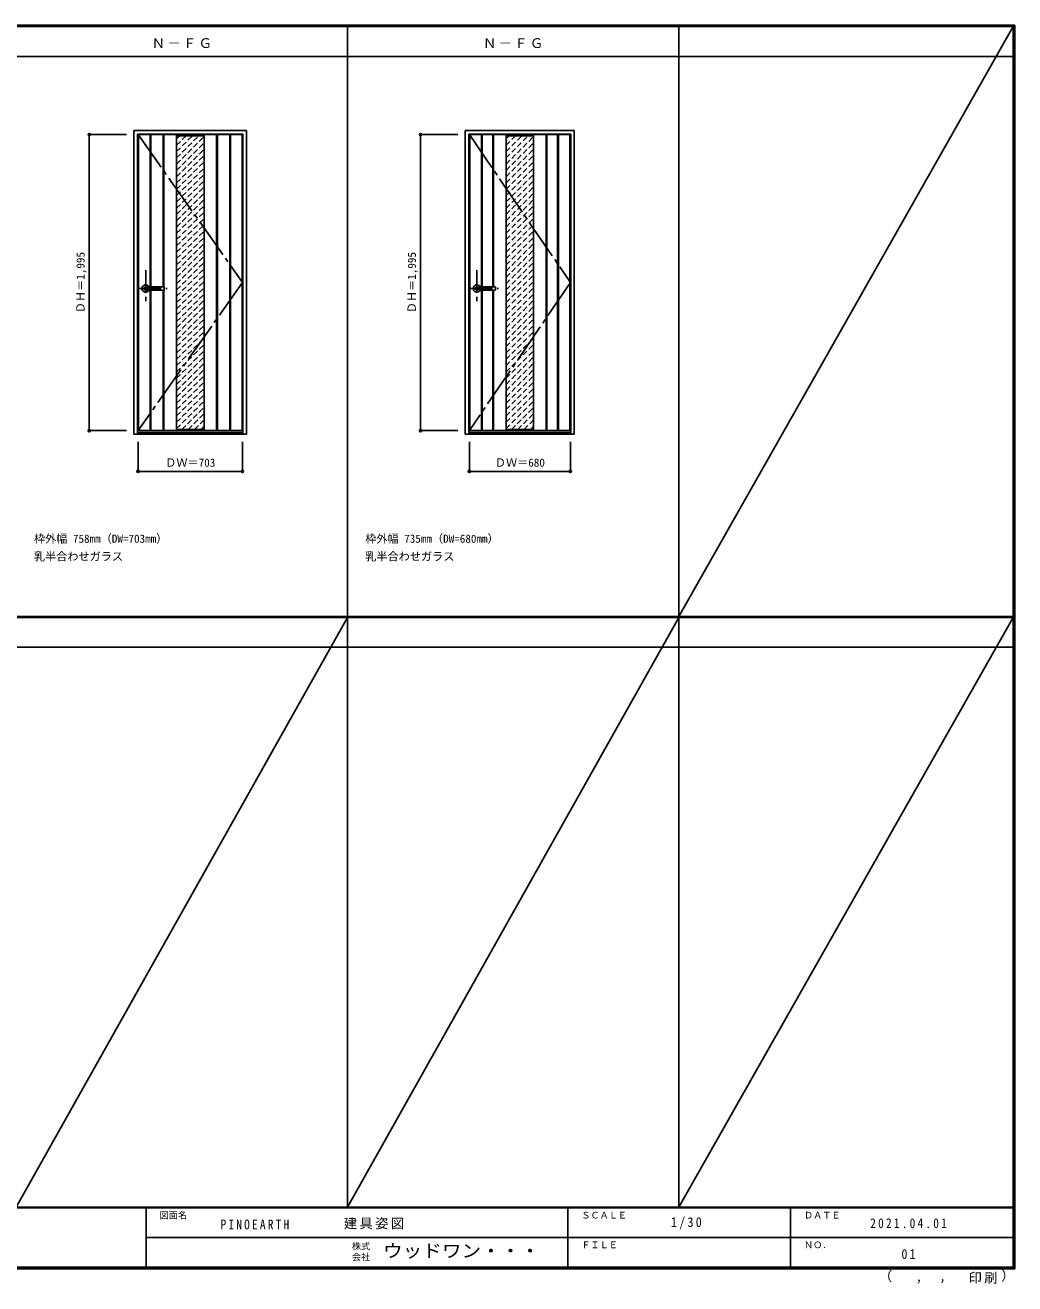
# Model space of a CAD drawing. Units: millimetres, scale not verified. Extents: x -6000 to 5700, y -4307 to 4175.
# Drawn here: x -966 to 5700, y -4307 to 4175 of the extents above; entities that cross this region are included whole.
import ezdxf
from ezdxf.enums import TextEntityAlignment as Align

# ---------------------------------------------------------------- set-up
doc = ezdxf.new("R2010")
doc.units = ezdxf.units.MM
doc.header["$LTSCALE"] = 30
doc.header["$PDMODE"] = 32
doc.header["$PDSIZE"] = 15
for name, pattern in [('CHAIN1', [8, 5, -1, 1, -1]), ('CHAIN2', [12, 9, -1, 1, -1]), ('DASHED1', [1.8, 1.2, -0.6])]:
    doc.linetypes.add(name, pattern=pattern)
for name, color, linetype in [('0-1_通り芯', 4, 'CHAIN1'), ('0-2_扉', 3, 'Continuous'), ('0-3_仕上げ', 3, 'Continuous'), ('0-4_枠', 3, 'Continuous'), ('0-5_レバー', 3, 'Continuous'), ('0-7_', 7, 'CHAIN2'), ('0-A_文字', 7, 'Continuous'), ('0-B_寸法', 7, 'Continuous'), ('0-C_ハッチ', 4, 'DASHED1'), ('F-1_枠', 6, 'Continuous'), ('F-A_文字', 7, 'Continuous')]:
    doc.layers.add(name, color=color, linetype=linetype)
doc.styles.add('ＭＳ ゴシック', font='')
doc.styles.get('ＭＳ ゴシック').set_extended_font_data('MS Gothic')

msp = doc.modelspace()

# ---------------------------------------------------------------- linework, layer by layer
at = {"layer": '0-1_通り芯'}
for p, q in [((-154.2, 2524.5), (-154.2, 2314.5)), ((2077.4, 2524.5), (2077.4, 2314.5)), ((-199.2, 2400.5), (-9.2, 2400.5)), ((2032.4, 2400.5), (2222.4, 2400.5))]:
    msp.add_line(p, q, dxfattribs=at)
at = {"layer": '0-2_扉'}
for p, q in [((-205.2, 3438), (497.8, 3438)), ((-205.2, 1443), (-205.2, 3438)), ((497.8, 1443), (497.8, 3438)), ((2026.4, 3438), (2706.4, 3438)), ((2026.4, 1443), (2026.4, 3438)), ((2706.4, 1443), (2706.4, 3438)), ((-205.2, 1443), (497.8, 1443)), ((2026.4, 1443), (2706.4, 1443))]:
    msp.add_line(p, q, dxfattribs=at)
at = {"layer": '0-3_仕上げ'}
for p, q in [((-202.2, 1443), (-202.2, 3438)), ((-124.2, 3438), (-124.2, 2412)), ((-119.2, 3438), (-119.2, 2412)), ((-36.2, 3438), (-36.2, 2412)), ((-31.2, 3438), (-31.2, 2412)), ((323.8, 3438), (323.8, 1443)), ((328.8, 3438), (328.8, 1443)), ((411.8, 3438), (411.8, 1443)), ((416.8, 3438), (416.8, 1443)), ((494.8, 1443), (494.8, 3438)), ((2029.4, 1443), (2029.4, 3438)), ((2107.4, 3438), (2107.4, 2412)), ((2112.4, 3438), (2112.4, 2412)), ((2183.9, 3438), (2183.9, 2412)), ((2188.9, 3438), (2188.9, 2412)), ((2543.9, 3438), (2543.9, 1443)), ((2548.9, 3438), (2548.9, 1443)), ((2620.4, 3438), (2620.4, 1443)), ((2625.4, 3438), (2625.4, 1443)), ((2703.4, 1443), (2703.4, 3438)), ((-124.2, 2389), (-124.2, 1443)), ((-119.2, 2389), (-119.2, 1443)), ((-36.2, 2389), (-36.2, 1443)), ((-31.2, 2389), (-31.2, 1443)), ((2107.4, 2389), (2107.4, 1443)), ((2112.4, 2389), (2112.4, 1443)), ((2183.9, 2389), (2183.9, 1443)), ((2188.9, 2389), (2188.9, 1443))]:
    msp.add_line(p, q, dxfattribs=at)
at = {"layer": '0-3_仕上げ', "color": 7}
for p, q in [((53.8, 3438), (53.8, 1443)), ((53.8, 3430), (238.8, 3430)), ((238.8, 3438), (238.8, 1443)), ((2273.9, 3438), (2273.9, 1443)), ((2273.9, 3430), (2458.9, 3430)), ((2458.9, 3438), (2458.9, 1443)), ((53.8, 1451), (238.8, 1451)), ((2273.9, 1451), (2458.9, 1451))]:
    msp.add_line(p, q, dxfattribs=at)
at = {"layer": '0-4_枠'}
for p, q in [((-234.2, 3465), (523.8, 3465)), ((-234.2, 1418), (-234.2, 3465)), ((-210.2, 3441), (499.8, 3441)), ((-210.2, 1418), (-210.2, 3441)), ((499.8, 1418), (499.8, 3441)), ((523.8, 1418), (523.8, 3465)), ((1997.4, 3465), (2732.4, 3465)), ((1997.4, 1418), (1997.4, 3465)), ((2021.4, 3441), (2708.4, 3441)), ((2021.4, 1418), (2021.4, 3441)), ((2708.4, 1418), (2708.4, 3441)), ((2732.4, 1418), (2732.4, 3465)), ((-234.2, 1418), (523.8, 1418)), ((-210.2, 1430), (499.8, 1430)), ((1997.4, 1418), (2732.4, 1418)), ((2021.4, 1430), (2708.4, 1430))]:
    msp.add_line(p, q, dxfattribs=at)
at = {"layer": '0-5_レバー'}
for p, q in [((-154.2, 2410), (-135.2, 2410)), ((-154.2, 2391), (-135.2, 2391)), ((-135.2, 2411), (-134.2, 2412)), ((-135.2, 2390), (-135.2, 2411)), ((-135.2, 2390), (-134.2, 2389)), ((-134.2, 2412), (-30.2, 2412)), ((-30.2, 2389), (-134.2, 2389)), ((-29.2, 2411), (-30.2, 2412)), ((-29.2, 2390), (-30.2, 2389)), ((-29.2, 2390), (-29.2, 2411)), ((2077.4, 2410), (2096.4, 2410)), ((2077.4, 2391), (2096.4, 2391)), ((2096.4, 2411), (2097.4, 2412)), ((2096.4, 2390), (2096.4, 2411)), ((2096.4, 2390), (2097.4, 2389)), ((2097.4, 2412), (2201.4, 2412)), ((2201.4, 2389), (2097.4, 2389)), ((2202.4, 2411), (2201.4, 2412)), ((2202.4, 2390), (2201.4, 2389)), ((2202.4, 2390), (2202.4, 2411))]:
    msp.add_line(p, q, dxfattribs=at)
at = {"layer": '0-5_レバー', "color": 4}
for p, q in [((-134.2, 2389), (-134.2, 2412)), ((-30.2, 2412), (-30.2, 2389)), ((2097.4, 2389), (2097.4, 2412)), ((2201.4, 2412), (2201.4, 2389))]:
    msp.add_line(p, q, dxfattribs=at)
for centre, radius, start, end in [((-154.2, 2400.5), 24.55, 27.93255, 332.06745), ((-154.2, 2400.5), 11, 59.72736, 300.27264), ((2077.4, 2400.5), 24.55, 27.93255, 332.06745), ((2077.4, 2400.5), 11, 59.72736, 300.27264)]:
    msp.add_arc(centre, radius, start, end, dxfattribs=at)
at = {"layer": '0-5_レバー'}
for centre in [(-154.2, 2400.5), (2077.4, 2400.5)]:
    msp.add_arc(centre, 9.5, 90, 270, dxfattribs=at)
at = {"layer": '0-7_'}
for p, q in [((-205.2, 3438), (497.8, 2440.5)), ((2026.4, 3438), (2706.4, 2440.5)), ((497.8, 2440.5), (-205.2, 1443)), ((2706.4, 2440.5), (2026.4, 1443))]:
    msp.add_line(p, q, dxfattribs=at)
at = {"layer": '0-B_寸法', "color": 4}
for p, q in [((-534.2, 3438), (-284.2, 3438)), ((-534.2, 3438), (-534.2, 1443)), ((1697.4, 3438), (1947.4, 3438)), ((1697.4, 3438), (1697.4, 1443)), ((-534.2, 1443), (-284.2, 1443)), ((1697.4, 1443), (1947.4, 1443)), ((-205.2, 1168), (-205.2, 1368)), ((497.8, 1168), (497.8, 1368)), ((2026.4, 1168), (2026.4, 1368)), ((2706.4, 1168), (2706.4, 1368)), ((-205.2, 1168), (497.8, 1168)), ((2026.4, 1168), (2706.4, 1168))]:
    msp.add_line(p, q, dxfattribs=at)
at = {"layer": '0-B_寸法'}
for p in [(-534.2, 3438), (1697.4, 3438), (-534.2, 1443), (1697.4, 1443), (-205.2, 1168), (497.8, 1168), (2026.4, 1168), (2706.4, 1168)]:
    msp.add_point(p, dxfattribs=at)
at = {"layer": '0-C_ハッチ'}
for p, q in [((53.8, 3281.38), (202.42, 3430)), ((53.8, 3323.81), (159.99, 3430)), ((53.8, 3366.23), (117.57, 3430)), ((53.8, 3408.66), (75.14, 3430)), ((53.8, 3238.95), (238.8, 3423.95)), ((2273.9, 3281.38), (2422.52, 3430)), ((2273.9, 3323.81), (2380.09, 3430)), ((2273.9, 3366.23), (2337.67, 3430)), ((2273.9, 3408.66), (2295.24, 3430)), ((2273.9, 3238.95), (2458.9, 3423.95)), ((53.8, 3196.53), (238.8, 3381.53)), ((53.8, 3154.1), (238.8, 3339.1)), ((2273.9, 3196.53), (2458.9, 3381.53)), ((2273.9, 3154.1), (2458.9, 3339.1)), ((53.8, 3111.68), (238.8, 3296.68)), ((53.8, 3069.25), (238.8, 3254.25)), ((2273.9, 3111.68), (2458.9, 3296.68)), ((2273.9, 3069.25), (2458.9, 3254.25)), ((53.8, 3026.82), (238.8, 3211.82)), ((53.8, 2984.4), (238.8, 3169.4)), ((2273.9, 3026.82), (2458.9, 3211.82)), ((2273.9, 2984.4), (2458.9, 3169.4)), ((53.8, 2941.97), (238.8, 3126.97)), ((53.8, 2899.54), (238.8, 3084.54)), ((2273.9, 2941.97), (2458.9, 3126.97)), ((2273.9, 2899.54), (2458.9, 3084.54)), ((53.8, 2857.12), (238.8, 3042.12)), ((53.8, 2814.69), (238.8, 2999.69)), ((2273.9, 2857.12), (2458.9, 3042.12)), ((2273.9, 2814.69), (2458.9, 2999.69)), ((53.8, 2772.26), (238.8, 2957.26)), ((53.8, 2729.84), (238.8, 2914.84)), ((2273.9, 2772.26), (2458.9, 2957.26)), ((2273.9, 2729.84), (2458.9, 2914.84)), ((53.8, 2687.41), (238.8, 2872.41)), ((53.8, 2644.98), (238.8, 2829.98)), ((2273.9, 2687.41), (2458.9, 2872.41)), ((2273.9, 2644.98), (2458.9, 2829.98)), ((53.8, 2602.56), (238.8, 2787.56)), ((53.8, 2560.13), (238.8, 2745.13)), ((2273.9, 2602.56), (2458.9, 2787.56)), ((2273.9, 2560.13), (2458.9, 2745.13)), ((53.8, 2517.71), (238.8, 2702.71)), ((53.8, 2475.28), (238.8, 2660.28)), ((2273.9, 2517.71), (2458.9, 2702.71)), ((2273.9, 2475.28), (2458.9, 2660.28)), ((53.8, 2432.85), (238.8, 2617.85)), ((53.8, 2390.43), (238.8, 2575.43)), ((2273.9, 2432.85), (2458.9, 2617.85)), ((2273.9, 2390.43), (2458.9, 2575.43)), ((53.8, 2348), (238.8, 2533)), ((53.8, 2305.57), (238.8, 2490.57)), ((2273.9, 2348), (2458.9, 2533)), ((2273.9, 2305.57), (2458.9, 2490.57)), ((53.8, 2263.15), (238.8, 2448.15)), ((53.8, 2220.72), (238.8, 2405.72)), ((2273.9, 2263.15), (2458.9, 2448.15)), ((2273.9, 2220.72), (2458.9, 2405.72)), ((53.8, 2178.29), (238.8, 2363.29)), ((53.8, 2135.87), (238.8, 2320.87)), ((2273.9, 2178.29), (2458.9, 2363.29)), ((2273.9, 2135.87), (2458.9, 2320.87)), ((53.8, 2093.44), (238.8, 2278.44)), ((53.8, 2051.02), (238.8, 2236.02)), ((2273.9, 2093.44), (2458.9, 2278.44)), ((2273.9, 2051.02), (2458.9, 2236.02)), ((53.8, 2008.59), (238.8, 2193.59)), ((53.8, 1966.16), (238.8, 2151.16)), ((2273.9, 2008.59), (2458.9, 2193.59)), ((2273.9, 1966.16), (2458.9, 2151.16)), ((53.8, 1923.74), (238.8, 2108.74)), ((53.8, 1881.31), (238.8, 2066.31)), ((2273.9, 1923.74), (2458.9, 2108.74)), ((2273.9, 1881.31), (2458.9, 2066.31)), ((53.8, 1838.88), (238.8, 2023.88)), ((53.8, 1796.46), (238.8, 1981.46)), ((2273.9, 1838.88), (2458.9, 2023.88)), ((2273.9, 1796.46), (2458.9, 1981.46)), ((53.8, 1754.03), (238.8, 1939.03)), ((53.8, 1711.6), (238.8, 1896.6)), ((2273.9, 1754.03), (2458.9, 1939.03)), ((2273.9, 1711.6), (2458.9, 1896.6)), ((53.8, 1669.18), (238.8, 1854.18)), ((53.8, 1626.75), (238.8, 1811.75)), ((2273.9, 1669.18), (2458.9, 1854.18)), ((2273.9, 1626.75), (2458.9, 1811.75)), ((53.8, 1584.32), (238.8, 1769.32)), ((53.8, 1541.9), (238.8, 1726.9)), ((2273.9, 1584.32), (2458.9, 1769.32)), ((2273.9, 1541.9), (2458.9, 1726.9)), ((53.8, 1499.47), (238.8, 1684.47)), ((53.8, 1457.05), (238.8, 1642.05)), ((2273.9, 1499.47), (2458.9, 1684.47)), ((2273.9, 1457.05), (2458.9, 1642.05)), ((90.18, 1451), (238.8, 1599.62)), ((132.61, 1451), (238.8, 1557.19)), ((2310.28, 1451), (2458.9, 1599.62)), ((2352.71, 1451), (2458.9, 1557.19)), ((175.03, 1451), (238.8, 1514.77)), ((217.46, 1451), (238.8, 1472.34)), ((2395.13, 1451), (2458.9, 1514.77)), ((2437.56, 1451), (2458.9, 1472.34))]:
    msp.add_line(p, q, dxfattribs=at)
at = {"layer": 'F-1_枠'}
for p, q in [((-6000, 4175), (5700, 4175)), ((-6000, 4170), (5700, 4170)), ((-6000, 4165), (5700, 4165)), ((1204.8, 4175), (1204.8, -3790)), ((3436.4, 4175), (3436.4, -3790)), ((5690, 4175), (5690, -4205)), ((5695, 4175), (5695, -4205)), ((5700, 4175), (5700, -4205)), ((-6000, 3965), (5700, 3965)), ((-6000, 190.5), (5700, 190.5)), ((-6000, 187.5), (5700, 187.5)), ((-6000, 184.5), (5700, 184.5)), ((-6000, -15.5), (5700, -15.5)), ((5700, -3790), (-6000, -3790)), ((5700, -3795), (-6000, -3795)), ((-150, -3795), (-150, -4195)), ((2690, -3795), (2690, -4195)), ((4190, -3795), (4190, -4195)), ((-150, -3995), (5690, -3995.01)), ((5700, -4195), (-6000, -4195)), ((5700, -4200), (-6000, -4200)), ((5700, -4205), (-6000, -4205))]:
    msp.add_line(p, q, dxfattribs=at)
at = {"layer": 'F-A_文字'}
for p, q in [((3436.4, 190.5), (5690, 4165)), ((1204.8, 184.5), (-1026.8, -3790)), ((1204.8, -3790), (3436.4, 184.5)), ((3436.4, -3790), (5690, 184.5))]:
    msp.add_line(p, q, dxfattribs=at)

# ---------------------------------------------------------------- texts
at = {"layer": '0-A_文字', "style": 'ＭＳ ゴシック'}
for s, p in [('枠外幅 758mm（DW=703mm）', (-906.8, 670.5)), ('枠外幅 735mm（DW=680mm）', (1324.8, 670.5)), ('乳半合わせガラス', (-906.8, 550.5)), ('乳半合わせガラス', (1324.8, 550.5))]:
    msp.add_text(s, height=54.99, dxfattribs=at).set_placement(p, align=Align.BOTTOM_LEFT)
at = {"layer": '0-A_文字', "char_height": 65.98, "attachment_point": 7, "style": 'ＭＳ ゴシック'}
for insert in [(-113.5, 4020), (2118.1, 4020)]:
    msp.add_mtext('\\T1.17;Ｎ－ＦＧ', dxfattribs=dict(at, insert=insert))
at = {"layer": '0-B_寸法', "style": 'ＭＳ ゴシック'}
for p in [(-549.2, 2234.25), (1682.4, 2234.25)]:
    msp.add_text('ＤＨ＝1,995', height=54.99, rotation=90, dxfattribs=at).set_placement(p, align=Align.BOTTOM_LEFT)
for s, p in [('ＤＷ＝703', (-22.45, 1183)), ('ＤＷ＝680', (2197.65, 1183))]:
    msp.add_text(s, height=54.99, dxfattribs=at).set_placement(p, align=Align.BOTTOM_LEFT)
at = {"layer": 'F-A_文字', "style": 'ＭＳ ゴシック'}
for s, height, p in [('図面名', 43.99, (-60, -3880)), ('ＳＣＡＬＥ', 43.99, (2780, -3880)), ('ＤＡＴＥ', 43.99, (4280, -3880)), ('株式', 43.99, (1235, -4089)), ('ＦＩＬＥ', 43.99, (2780, -4080)), ('ＮＯ．', 43.99, (4280, -4080)), ('会社', 43.99, (1235, -4161)), ('（', 65.98, (4784.03, -4308.31)), ('）', 65.98, (5608.4, -4304.13)), (',', 65.98, (5031.28, -4308.31)), (',', 65.98, (5190.2, -4305.53))]:
    msp.add_text(s, height=height, dxfattribs=at).set_placement(p, align=Align.BOTTOM_LEFT)
at = {"layer": 'F-A_文字', "style": 'ＭＳ ゴシック', "width": 1.1}
msp.add_text('ウッドワン・・・', height=87.98, dxfattribs=at).set_placement((1445, -4155), align=Align.BOTTOM_LEFT)
at = {"layer": 'F-A_文字', "char_height": 65.98, "attachment_point": 7, "style": 'ＭＳ ゴシック'}
for s, insert in [('\\T1.39;\\W0.85;PINOEARTH', (350, -3940.79)), ('\\T1.17;建具姿図', (1180.42, -3940)), ('\\T1.38;\\W0.9;1/30', (3383.75, -3940)), ('\\T1.39;\\W0.85;2021.04.01', (4726.25, -3932.5)), ('\\T1.36;\\W0.9;01', (4936.25, -4140)), ('\\T1.17;印刷', (5388.15, -4306.92))]:
    msp.add_mtext(s, dxfattribs=dict(at, insert=insert))

doc.saveas('drawing.dxf')
